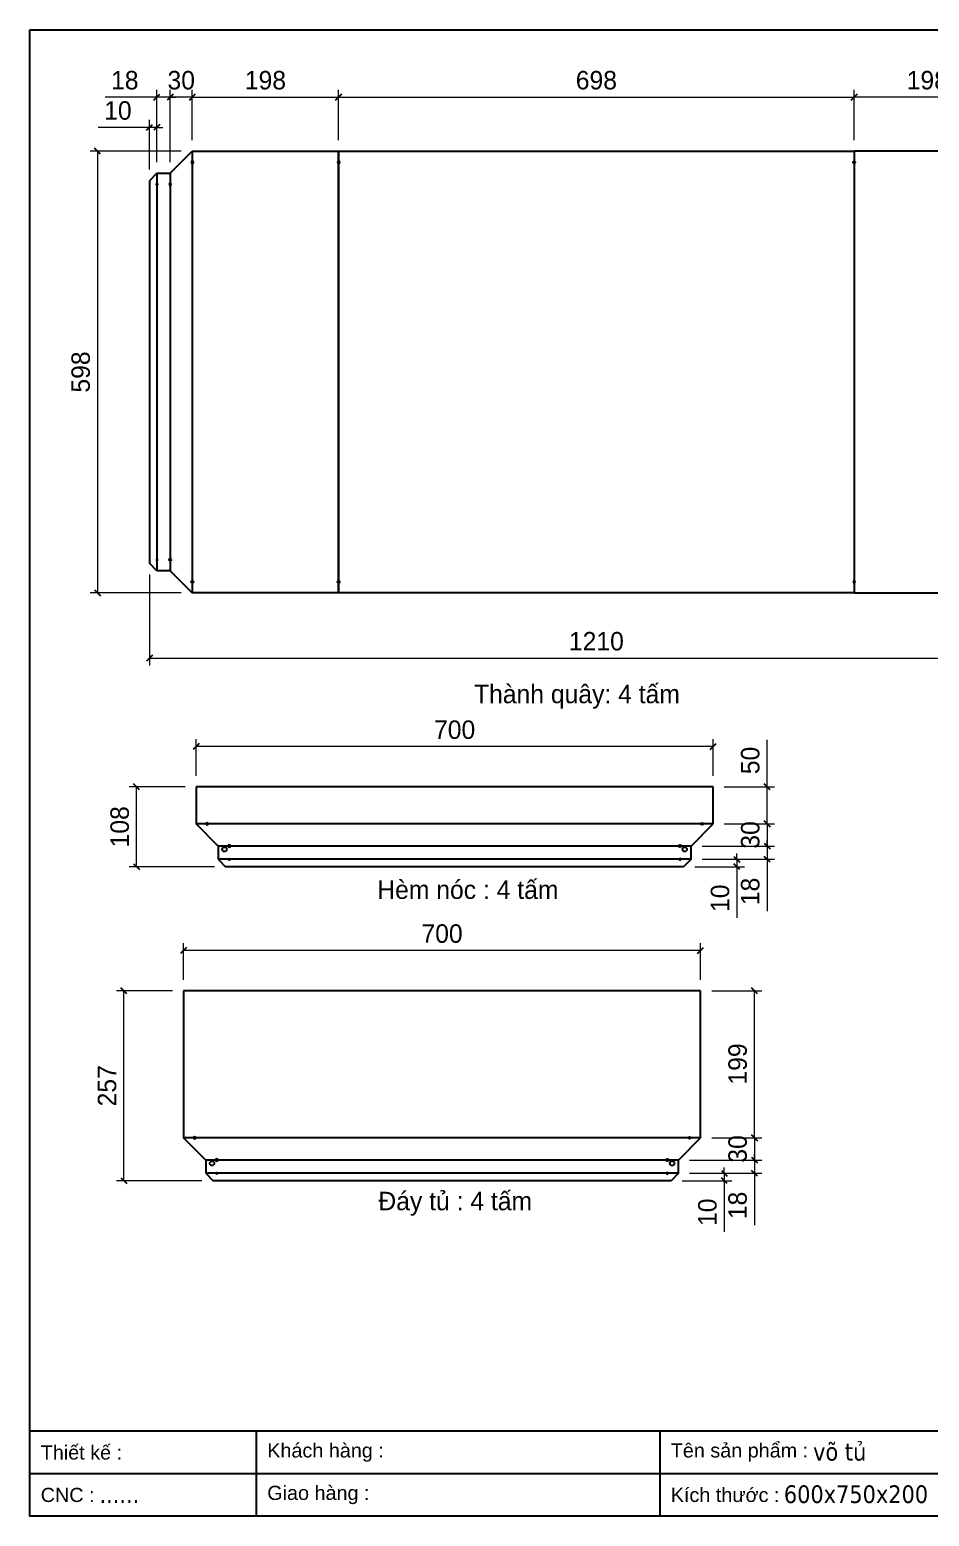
# Model space of a CAD drawing. Header units: millimetres. Extents: x 0 to 2846, y 0 to 2012.
# Drawn here: x 0 to 1218, y 0 to 2012 of the extents above; entities that cross this region are included whole.
import ezdxf
from ezdxf.enums import TextEntityAlignment as Align

# ---------------------------------------------------------------- set-up
doc = ezdxf.new("R2010")
doc.units = ezdxf.units.MM
doc.layers.add('CNC', color=7, linetype='Continuous')
doc.layers.add('DIM', color=253, linetype='Continuous')
doc.styles.add('Arial', font='arial.ttf')
doc.styles.add('Tahoma (Input Text)', font='tahoma.ttf')
doc.dimstyles.new('Dim-25', dxfattribs={"dimtxt": 25, "dimasz": 8, "dimexe": 10, "dimexo": 15, "dimgap": 10, "dimtad": 1, "dimdec": 0, "dimtxsty": 'Standard', "dimblk": 'OBLIQUE', "dimcen": 10, "dimclrd": 5, "dimclre": 5, "dimclrt": 3, "dimazin": 3, "dimtfac": 1, "dimtdec": 0, "dimtmove": 0, "dimatfit": 3, "dimldrblk": 'OBLIQUE', "dimlwd": 9, "dimlwe": 9})

# ---------------------------------------------------------------- blocks, each defined once
blk = doc.blocks.new('khungtenAsean2')
at = {"color": 7}
for p, q in [((2970, -1980), (0, -1980)), ((320, -1980), (320, -2100)), ((890, -1980), (890, -2100)), ((2020, -2040), (0, -2040))]:
    blk.add_line(p, q, dxfattribs=at)
blk.add_lwpolyline([(0, 0), (2970, 0), (2970, -2100), (0, -2100)], close=True, dxfattribs=at)
at = {"color": 2, "char_height": 20, "width": 917.634, "attachment_point": 4, "style": 'Arial'}
for s, insert in [('  Tên sản phẩm :', (890, -2010)), ('  Thiết kế :', (0, -2010)), ('  Khách hàng :', (320, -2010)), ('  Giao hàng :', (320, -2070)), ('  CNC :', (0, -2070)), ('  Kích thước :', (890, -2070))]:
    blk.add_mtext(s, dxfattribs=dict(at, insert=insert))
at = {"color": 1, "style": 'Tahoma (Input Text)', "flags": 8}
for tag, p in [('#03', (506.6, -2019.3)), ('#01', (137.1, -2021.3)), ('#05', (1106.6, -2021.3)), ('#07', (1834.7, -2021.3)), ('#09', (2146.7, -2021.3)), ('#02', (98.5, -2081.3)), ('#04', (486.1, -2081.3)), ('#06', (1065.3, -2081.3)), ('#08', (1817.4, -2081.3)), ('#10', (2146.7, -2081.3))]:
    blk.add_attdef(tag, p, '', height=25, dxfattribs=at)
blk.add_attdef('#11', text='', height=25, dxfattribs=at).set_placement((2915, -2067.3), align=Align.CENTER)
blk = doc.blocks.new('*D1')
at = {"color": 0, "linetype": 'ByBlock', "lineweight": -2}
for p, q in [((1120.1, 1925.2), (1112.1, 1917.2)), ((1310.1, 1917.2), (1318.1, 1925.2))]:
    blk.add_line(p, q, dxfattribs=at)
at = {"layer": 'Defpoints', "color": 0, "transparency": 16777216}
for p in [(1116.1, 1921.2), (1116.1, 1848.1), (1314.1, 1848.1)]:
    blk.add_point(p, dxfattribs=at)
at = {"layer": 'DIM', "color": 5, "lineweight": 9, "transparency": 16777216}
for p, q in [((1116.1, 1863.1), (1116.1, 1931.2)), ((1314.1, 1921.2), (1116.1, 1921.2)), ((1314.1, 1863.1), (1314.1, 1931.2))]:
    blk.add_line(p, q, dxfattribs=at)
at = {"layer": 'DIM', "color": 3, "transparency": 16777216, "insert": (1215.1, 1944), "char_height": 25, "attachment_point": 5}
blk.add_mtext('198', dxfattribs=at)
blk = doc.blocks.new('_Oblique')
at = {"color": 0, "linetype": 'ByBlock', "lineweight": -2}
blk.add_line((-0.5, -0.5), (0.5, 0.5), dxfattribs=at)
blk = doc.blocks.new('f3daunguoc')
at = {"layer": 'CNC', "color": 2, "lineweight": -3}
blk.add_circle((0, 0), 1.5, dxfattribs=at)
blk = doc.blocks.new('*D5')
at = {"color": 0, "linetype": 'ByBlock', "lineweight": -2}
for p, q in [((224.1, 1925.2), (216.1, 1917.2)), ((414.1, 1917.2), (422.1, 1925.2))]:
    blk.add_line(p, q, dxfattribs=at)
at = {"layer": 'Defpoints', "color": 0, "transparency": 16777216}
for p in [(418.1, 1921.2), (220.1, 1848.1), (418.1, 1848.1)]:
    blk.add_point(p, dxfattribs=at)
at = {"layer": 'DIM', "color": 5, "lineweight": 9, "transparency": 16777216}
for p, q in [((220.1, 1863.1), (220.1, 1931.2)), ((220.1, 1921.2), (418.1, 1921.2)), ((418.1, 1863.1), (418.1, 1931.2))]:
    blk.add_line(p, q, dxfattribs=at)
at = {"layer": 'DIM', "color": 3, "transparency": 16777216, "insert": (319.1, 1944), "char_height": 25, "attachment_point": 5}
blk.add_mtext('198', dxfattribs=at)
blk = doc.blocks.new('*D6')
at = {"color": 0, "linetype": 'ByBlock', "lineweight": -2}
for p, q in [((194.1, 1925.2), (186.1, 1917.2)), ((216.1, 1917.2), (224.1, 1925.2))]:
    blk.add_line(p, q, dxfattribs=at)
at = {"layer": 'Defpoints', "color": 0, "transparency": 16777216}
for p in [(190.1, 1921.2), (220.1, 1848.1), (190.1, 1818.1)]:
    blk.add_point(p, dxfattribs=at)
at = {"layer": 'DIM', "color": 5, "lineweight": 9, "transparency": 16777216}
for p, q in [((190.1, 1833.1), (190.1, 1931.2)), ((220.1, 1921.2), (190.1, 1921.2)), ((220.1, 1863.1), (220.1, 1931.2))]:
    blk.add_line(p, q, dxfattribs=at)
at = {"layer": 'DIM', "color": 3, "transparency": 16777216, "insert": (205.1, 1944), "char_height": 25, "attachment_point": 5}
blk.add_mtext('30', dxfattribs=at)
blk = doc.blocks.new('*D7')
at = {"color": 0, "linetype": 'ByBlock', "lineweight": -2}
for p, q in [((168.1, 1917.2), (176.1, 1925.2)), ((194.1, 1925.2), (186.1, 1917.2))]:
    blk.add_line(p, q, dxfattribs=at)
at = {"layer": 'Defpoints', "color": 0, "transparency": 16777216}
for p in [(172.1, 1921.2), (172.1, 1818.1), (190.1, 1818.1)]:
    blk.add_point(p, dxfattribs=at)
at = {"layer": 'DIM', "color": 5, "lineweight": 9, "transparency": 16777216}
for p, q in [((172.1, 1921.2), (101.9, 1921.2)), ((172.1, 1833.1), (172.1, 1931.2)), ((190.1, 1921.2), (172.1, 1921.2)), ((190.1, 1833.1), (190.1, 1931.2)), ((190.1, 1921.2), (198.1, 1921.2))]:
    blk.add_line(p, q, dxfattribs=at)
at = {"layer": 'DIM', "color": 3, "transparency": 16777216, "insert": (128.7, 1944), "char_height": 25, "attachment_point": 5}
blk.add_mtext('18', dxfattribs=at)
blk = doc.blocks.new('*D8')
at = {"color": 0, "linetype": 'ByBlock', "lineweight": -2}
for p, q in [((158.1, 1876.3), (166.1, 1884.3)), ((176.1, 1884.3), (168.1, 1876.3))]:
    blk.add_line(p, q, dxfattribs=at)
at = {"layer": 'Defpoints', "color": 0, "transparency": 16777216}
for p in [(162.1, 1880.3), (172.1, 1818.1), (162.1, 1808.1)]:
    blk.add_point(p, dxfattribs=at)
at = {"layer": 'DIM', "color": 5, "lineweight": 9, "transparency": 16777216}
for p, q in [((162.1, 1880.3), (92.8, 1880.3)), ((162.1, 1823.1), (162.1, 1890.3)), ((172.1, 1880.3), (162.1, 1880.3)), ((172.1, 1833.1), (172.1, 1890.3)), ((172.1, 1880.3), (180.1, 1880.3))]:
    blk.add_line(p, q, dxfattribs=at)
at = {"layer": 'DIM', "color": 3, "transparency": 16777216, "insert": (119.4, 1903), "char_height": 25, "attachment_point": 5}
blk.add_mtext('10', dxfattribs=at)
blk = doc.blocks.new('f2dauxuoi')
at = {"layer": 'CNC', "color": 2, "lineweight": -3}
blk.add_circle((0, 0), 1, dxfattribs=at)
blk = doc.blocks.new('*D9')
at = {"color": 0, "linetype": 'ByBlock', "lineweight": -2}
for p, q in [((422.1, 1925.2), (414.1, 1917.2)), ((1112.1, 1917.2), (1120.1, 1925.2))]:
    blk.add_line(p, q, dxfattribs=at)
at = {"layer": 'Defpoints', "color": 0, "ltscale": 3, "transparency": 16777216}
for p in [(1116.1, 1921.2), (418.1, 1848.1), (1116.1, 1848.1)]:
    blk.add_point(p, dxfattribs=at)
at = {"layer": 'DIM', "color": 5, "lineweight": 9, "ltscale": 3, "transparency": 16777216}
for p, q in [((418.1, 1863.1), (418.1, 1931.2)), ((418.1, 1921.2), (1116.1, 1921.2)), ((1116.1, 1863.1), (1116.1, 1931.2))]:
    blk.add_line(p, q, dxfattribs=at)
at = {"layer": 'DIM', "color": 3, "ltscale": 3, "transparency": 16777216, "insert": (767.1, 1944), "char_height": 25, "attachment_point": 5}
blk.add_mtext('698', dxfattribs=at)
blk = doc.blocks.new('*D10')
at = {"color": 0, "linetype": 'ByBlock', "lineweight": -2}
for p, q in [((95.8, 1844.1), (87.8, 1852.1)), ((87.8, 1254.1), (95.8, 1246.1))]:
    blk.add_line(p, q, dxfattribs=at)
at = {"layer": 'Defpoints', "color": 0, "ltscale": 3, "transparency": 16777216}
for p in [(220.1, 1848.1), (91.8, 1250.1), (220.1, 1250.1)]:
    blk.add_point(p, dxfattribs=at)
at = {"layer": 'DIM', "color": 5, "lineweight": 9, "ltscale": 3, "transparency": 16777216}
for p, q in [((205.1, 1848.1), (81.8, 1848.1)), ((91.8, 1848.1), (91.8, 1250.1)), ((205.1, 1250.1), (81.8, 1250.1))]:
    blk.add_line(p, q, dxfattribs=at)
at = {"layer": 'DIM', "color": 3, "ltscale": 3, "transparency": 16777216, "insert": (69.1, 1549.1), "char_height": 25, "attachment_point": 5, "rotation": 90}
blk.add_mtext('598', dxfattribs=at)
blk = doc.blocks.new('*D11')
at = {"color": 0, "linetype": 'ByBlock', "lineweight": -2}
for p, q in [((166.1, 1165.7), (158.1, 1157.7)), ((1368.1, 1157.7), (1376.1, 1165.7))]:
    blk.add_line(p, q, dxfattribs=at)
at = {"layer": 'Defpoints', "color": 0, "ltscale": 3, "transparency": 16777216}
for p in [(162.1, 1290.1), (1372.1, 1290.1), (1372.1, 1161.7)]:
    blk.add_point(p, dxfattribs=at)
at = {"layer": 'DIM', "color": 5, "lineweight": 9, "ltscale": 3, "transparency": 16777216}
for p, q in [((162.1, 1275.1), (162.1, 1151.7)), ((1372.1, 1275.1), (1372.1, 1151.7)), ((162.1, 1161.7), (1372.1, 1161.7))]:
    blk.add_line(p, q, dxfattribs=at)
at = {"layer": 'DIM', "color": 3, "ltscale": 3, "transparency": 16777216, "insert": (767.1, 1184.5), "char_height": 25, "attachment_point": 5}
blk.add_mtext('1210', dxfattribs=at)
blk = doc.blocks.new('*D12')
at = {"color": 0, "linetype": 'ByBlock', "lineweight": -2}
for p, q in [((212.2, 769.9), (204.2, 761.9)), ((904.2, 761.9), (912.2, 769.9))]:
    blk.add_line(p, q, dxfattribs=at)
at = {"layer": 'Defpoints', "color": 0, "transparency": 16777216}
for p in [(208.2, 765.9), (208.2, 711.3), (908.2, 711.3)]:
    blk.add_point(p, dxfattribs=at)
at = {"layer": 'DIM', "color": 5, "lineweight": 9, "transparency": 16777216}
for p, q in [((208.2, 726.3), (208.2, 775.9)), ((908.2, 765.9), (208.2, 765.9)), ((908.2, 726.3), (908.2, 775.9))]:
    blk.add_line(p, q, dxfattribs=at)
at = {"layer": 'DIM', "color": 3, "transparency": 16777216, "insert": (558.2, 788.7), "char_height": 25, "attachment_point": 5}
blk.add_mtext('700', dxfattribs=at)
blk = doc.blocks.new('*D13')
at = {"color": 0, "linetype": 'ByBlock', "lineweight": -2}
for p, q in [((985.2, 707.3), (977.2, 715.3)), ((977.2, 516.3), (985.2, 508.3))]:
    blk.add_line(p, q, dxfattribs=at)
at = {"layer": 'Defpoints', "color": 0, "transparency": 16777216}
for p in [(908.2, 711.3), (981.2, 711.3), (908.2, 512.3)]:
    blk.add_point(p, dxfattribs=at)
at = {"layer": 'DIM', "color": 5, "lineweight": 9, "transparency": 16777216}
for p, q in [((923.2, 711.3), (991.2, 711.3)), ((981.2, 512.3), (981.2, 711.3)), ((923.2, 512.3), (991.2, 512.3))]:
    blk.add_line(p, q, dxfattribs=at)
at = {"layer": 'DIM', "color": 3, "transparency": 16777216, "insert": (958.4, 612.3), "char_height": 25, "attachment_point": 5, "rotation": 90}
blk.add_mtext('199', dxfattribs=at)
blk = doc.blocks.new('*D14')
at = {"color": 0, "linetype": 'ByBlock', "lineweight": -2}
for p, q in [((131.5, 707.3), (123.5, 715.3)), ((123.5, 458.3), (131.5, 450.3))]:
    blk.add_line(p, q, dxfattribs=at)
at = {"layer": 'Defpoints', "color": 0, "transparency": 16777216}
for p in [(127.5, 711.3), (208.2, 711.3), (248.2, 454.3)]:
    blk.add_point(p, dxfattribs=at)
at = {"layer": 'DIM', "color": 5, "lineweight": 9, "transparency": 16777216}
for p, q in [((193.2, 711.3), (117.5, 711.3)), ((127.5, 454.3), (127.5, 711.3)), ((233.2, 454.3), (117.5, 454.3))]:
    blk.add_line(p, q, dxfattribs=at)
at = {"layer": 'DIM', "color": 3, "transparency": 16777216, "insert": (104.8, 582.8), "char_height": 25, "attachment_point": 5, "rotation": 90}
blk.add_mtext('257', dxfattribs=at)
blk = doc.blocks.new('*D15')
at = {"color": 0, "linetype": 'ByBlock', "lineweight": -2}
for p, q in [((985.2, 508.3), (977.2, 516.3)), ((977.2, 486.3), (985.2, 478.3))]:
    blk.add_line(p, q, dxfattribs=at)
at = {"layer": 'Defpoints', "color": 0, "transparency": 16777216}
for p in [(908.2, 512.3), (878.2, 482.3), (981.2, 482.3)]:
    blk.add_point(p, dxfattribs=at)
at = {"layer": 'DIM', "color": 5, "lineweight": 9, "transparency": 16777216}
for p, q in [((923.2, 512.3), (991.2, 512.3)), ((981.2, 512.3), (981.2, 482.3)), ((893.2, 482.3), (991.2, 482.3))]:
    blk.add_line(p, q, dxfattribs=at)
at = {"layer": 'DIM', "color": 3, "transparency": 16777216, "insert": (958.4, 497.3), "char_height": 25, "attachment_point": 5, "rotation": 90}
blk.add_mtext('30', dxfattribs=at)
blk = doc.blocks.new('*D16')
at = {"color": 0, "linetype": 'ByBlock', "lineweight": -2}
for p, q in [((977.2, 486.3), (985.2, 478.3)), ((985.2, 460.3), (977.2, 468.3))]:
    blk.add_line(p, q, dxfattribs=at)
at = {"layer": 'Defpoints', "color": 0, "transparency": 16777216}
for p in [(878.2, 482.3), (878.2, 464.3), (981.2, 464.3)]:
    blk.add_point(p, dxfattribs=at)
at = {"layer": 'DIM', "color": 5, "lineweight": 9, "transparency": 16777216}
for p, q in [((981.2, 482.3), (981.2, 490.3)), ((893.2, 482.3), (991.2, 482.3)), ((893.2, 464.3), (991.2, 464.3)), ((981.2, 482.3), (981.2, 464.3)), ((981.2, 464.3), (981.2, 394.1))]:
    blk.add_line(p, q, dxfattribs=at)
at = {"layer": 'DIM', "color": 3, "transparency": 16777216, "insert": (958.4, 420.8), "char_height": 25, "attachment_point": 5, "rotation": 90}
blk.add_mtext('18', dxfattribs=at)
blk = doc.blocks.new('*D17')
at = {"color": 0, "linetype": 'ByBlock', "lineweight": -2}
for p, q in [((936.3, 468.3), (944.3, 460.3)), ((944.3, 450.3), (936.3, 458.3))]:
    blk.add_line(p, q, dxfattribs=at)
at = {"layer": 'Defpoints', "color": 0, "transparency": 16777216}
for p in [(878.2, 464.3), (868.2, 454.3), (940.3, 454.3)]:
    blk.add_point(p, dxfattribs=at)
at = {"layer": 'DIM', "color": 5, "lineweight": 9, "transparency": 16777216}
for p, q in [((893.2, 464.3), (950.3, 464.3)), ((940.3, 464.3), (940.3, 472.3)), ((940.3, 464.3), (940.3, 454.3)), ((883.2, 454.3), (950.3, 454.3)), ((940.3, 454.3), (940.3, 384.9))]:
    blk.add_line(p, q, dxfattribs=at)
at = {"layer": 'DIM', "color": 3, "transparency": 16777216, "insert": (917.5, 411.6), "char_height": 25, "attachment_point": 5, "rotation": 90}
blk.add_mtext('10', dxfattribs=at)
blk = doc.blocks.new('*D18')
at = {"color": 0, "linetype": 'ByBlock', "lineweight": -2}
for p, q in [((229.2, 1046), (221.2, 1038)), ((921.2, 1038), (929.2, 1046))]:
    blk.add_line(p, q, dxfattribs=at)
at = {"layer": 'Defpoints', "color": 0, "transparency": 16777216}
for p in [(225.2, 1042), (225.2, 987.4), (925.2, 987.4)]:
    blk.add_point(p, dxfattribs=at)
at = {"layer": 'DIM', "color": 5, "lineweight": 9, "transparency": 16777216}
for p, q in [((225.2, 1002.4), (225.2, 1052)), ((925.2, 1002.4), (925.2, 1052)), ((925.2, 1042), (225.2, 1042))]:
    blk.add_line(p, q, dxfattribs=at)
at = {"layer": 'DIM', "color": 3, "transparency": 16777216, "insert": (575.2, 1064.7), "char_height": 25, "attachment_point": 5}
blk.add_mtext('700', dxfattribs=at)
blk = doc.blocks.new('*D19')
at = {"color": 0, "linetype": 'ByBlock', "lineweight": -2}
for p, q in [((1002.3, 983.4), (994.3, 991.4)), ((994.3, 941.4), (1002.3, 933.4))]:
    blk.add_line(p, q, dxfattribs=at)
at = {"layer": 'Defpoints', "color": 0, "transparency": 16777216}
for p in [(925.2, 987.4), (998.3, 987.4), (925.2, 937.4)]:
    blk.add_point(p, dxfattribs=at)
at = {"layer": 'DIM', "color": 5, "lineweight": 9, "transparency": 16777216}
for p, q in [((998.3, 987.4), (998.3, 1051.1)), ((940.2, 987.4), (1008.3, 987.4)), ((998.3, 937.4), (998.3, 987.4)), ((940.2, 937.4), (1008.3, 937.4))]:
    blk.add_line(p, q, dxfattribs=at)
at = {"layer": 'DIM', "color": 3, "transparency": 16777216, "insert": (975.5, 1023.2), "char_height": 25, "attachment_point": 5, "rotation": 90}
blk.add_mtext('50', dxfattribs=at)
blk = doc.blocks.new('*D20')
at = {"color": 0, "linetype": 'ByBlock', "lineweight": -2}
for p, q in [((148.6, 983.4), (140.6, 991.4)), ((140.6, 883.4), (148.6, 875.4))]:
    blk.add_line(p, q, dxfattribs=at)
at = {"layer": 'Defpoints', "color": 0, "transparency": 16777216}
for p in [(144.6, 987.4), (225.2, 987.4), (265.2, 879.4)]:
    blk.add_point(p, dxfattribs=at)
at = {"layer": 'DIM', "color": 5, "lineweight": 9, "transparency": 16777216}
for p, q in [((210.2, 987.4), (134.6, 987.4)), ((144.6, 879.4), (144.6, 987.4)), ((250.2, 879.4), (134.6, 879.4))]:
    blk.add_line(p, q, dxfattribs=at)
at = {"layer": 'DIM', "color": 3, "transparency": 16777216, "insert": (121.9, 933.4), "char_height": 25, "attachment_point": 5, "rotation": 90}
blk.add_mtext('108', dxfattribs=at)
blk = doc.blocks.new('*D21')
at = {"color": 0, "linetype": 'ByBlock', "lineweight": -2}
for p, q in [((1002.3, 933.4), (994.3, 941.4)), ((994.3, 911.4), (1002.3, 903.4))]:
    blk.add_line(p, q, dxfattribs=at)
at = {"layer": 'Defpoints', "color": 0, "transparency": 16777216}
for p in [(925.2, 937.4), (895.2, 907.4), (998.3, 907.4)]:
    blk.add_point(p, dxfattribs=at)
at = {"layer": 'DIM', "color": 5, "lineweight": 9, "transparency": 16777216}
for p, q in [((940.2, 937.4), (1008.3, 937.4)), ((998.3, 937.4), (998.3, 907.4)), ((910.2, 907.4), (1008.3, 907.4))]:
    blk.add_line(p, q, dxfattribs=at)
at = {"layer": 'DIM', "color": 3, "transparency": 16777216, "insert": (975.5, 922.4), "char_height": 25, "attachment_point": 5, "rotation": 90}
blk.add_mtext('30', dxfattribs=at)
blk = doc.blocks.new('*D22')
at = {"color": 0, "linetype": 'ByBlock', "lineweight": -2}
for p, q in [((994.3, 911.4), (1002.3, 903.4)), ((1002.3, 885.4), (994.3, 893.4))]:
    blk.add_line(p, q, dxfattribs=at)
at = {"layer": 'Defpoints', "color": 0, "transparency": 16777216}
for p in [(895.2, 907.4), (895.2, 889.4), (998.3, 889.4)]:
    blk.add_point(p, dxfattribs=at)
at = {"layer": 'DIM', "color": 5, "lineweight": 9, "transparency": 16777216}
for p, q in [((910.2, 907.4), (1008.3, 907.4)), ((998.3, 907.4), (998.3, 915.4)), ((998.3, 907.4), (998.3, 889.4)), ((910.2, 889.4), (1008.3, 889.4)), ((998.3, 889.4), (998.3, 819.2))]:
    blk.add_line(p, q, dxfattribs=at)
at = {"layer": 'DIM', "color": 3, "transparency": 16777216, "insert": (975.5, 845.9), "char_height": 25, "attachment_point": 5, "rotation": 90}
blk.add_mtext('18', dxfattribs=at)
blk = doc.blocks.new('*D23')
at = {"color": 0, "linetype": 'ByBlock', "lineweight": -2}
for p, q in [((953.4, 893.4), (961.4, 885.4)), ((961.4, 875.4), (953.4, 883.4))]:
    blk.add_line(p, q, dxfattribs=at)
at = {"layer": 'Defpoints', "color": 0, "transparency": 16777216}
for p in [(895.2, 889.4), (885.2, 879.4), (957.4, 879.4)]:
    blk.add_point(p, dxfattribs=at)
at = {"layer": 'DIM', "color": 5, "lineweight": 9, "transparency": 16777216}
for p, q in [((910.2, 889.4), (967.4, 889.4)), ((957.4, 889.4), (957.4, 897.4)), ((957.4, 889.4), (957.4, 879.4)), ((900.2, 879.4), (967.4, 879.4)), ((957.4, 879.4), (957.4, 810))]:
    blk.add_line(p, q, dxfattribs=at)
at = {"layer": 'DIM', "color": 3, "transparency": 16777216, "insert": (934.6, 836.7), "char_height": 25, "attachment_point": 5, "rotation": 90}
blk.add_mtext('10', dxfattribs=at)

msp = doc.modelspace()

# ---------------------------------------------------------------- linework, layer by layer
at = {"color": 7}
for p, q in [((190.1, 1818.1), (220.1, 1848.1)), ((220.1, 1848.1), (220.1, 1250.1)), ((418.1, 1848.1), (418.1, 1250.1)), ((1116.1, 1848.1), (1116.1, 1250.1)), ((172.1, 1818.1), (162.1, 1808.1)), ((172.1, 1818.1), (172.1, 1280.1)), ((190.1, 1818.1), (190.1, 1280.1)), ((162.1, 1808.1), (162.1, 1290.1)), ((172.1, 1280.1), (162.1, 1290.1)), ((190.1, 1280.1), (220.1, 1250.1)), ((925.2, 987.4), (225.2, 987.4)), ((225.2, 987.4), (225.2, 987.4)), ((925.2, 987.4), (925.2, 987.4)), ((925.2, 937.4), (225.2, 937.4)), ((255.2, 907.4), (225.2, 937.4)), ((895.2, 907.4), (925.2, 937.4)), ((895.2, 907.4), (255.2, 907.4)), ((895.2, 889.4), (255.2, 889.4)), ((255.2, 889.4), (265.2, 879.4)), ((895.2, 889.4), (885.2, 879.4)), ((885.2, 879.4), (265.2, 879.4)), ((908.2, 711.3), (208.2, 711.3)), ((208.2, 711.3), (208.2, 711.3)), ((908.2, 711.3), (908.2, 711.3)), ((908.2, 512.3), (208.2, 512.3)), ((238.2, 482.3), (208.2, 512.3)), ((878.2, 482.3), (908.2, 512.3)), ((878.2, 482.3), (238.2, 482.3)), ((878.2, 464.3), (238.2, 464.3)), ((238.2, 464.3), (248.2, 454.3)), ((878.2, 464.3), (868.2, 454.3)), ((868.2, 454.3), (248.2, 454.3))]:
    msp.add_line(p, q, dxfattribs=at)
for points in [[(220.1, 1848.1), (418.1, 1848.1)], [(1314.1, 1848.1), (1116.1, 1848.1)], [(172.1, 1818.1), (190.1, 1818.1)], [(190.1, 1280.1), (172.1, 1280.1)], [(418.1, 1250.1), (220.1, 1250.1)], [(1116.1, 1250.1), (1314.1, 1250.1)], [(225.2, 987.4), (225.2, 937.4)], [(925.2, 937.4), (925.2, 987.4)], [(255.2, 907.4), (255.2, 889.4)], [(895.2, 889.4), (895.2, 907.4)], [(208.2, 711.3), (208.2, 512.3)], [(908.2, 512.3), (908.2, 711.3)], [(238.2, 482.3), (238.2, 464.3)], [(878.2, 464.3), (878.2, 482.3)]]:
    msp.add_lwpolyline(points, dxfattribs=at)
msp.add_lwpolyline([(418.1, 1848.1), (1116.1, 1848.1), (1116.1, 1250.1), (418.1, 1250.1)], close=True, dxfattribs=at)
at = {"color": 2}
for centre in [(263.7, 902.9), (886.7, 902.9), (246.7, 477.8), (869.7, 477.8)]:
    msp.add_circle(centre, 3, dxfattribs=at)

# ---------------------------------------------------------------- block references
at = {"color": 7}
ref = msp.add_blockref('khungtenAsean2', (0, 2012.5), dxfattribs=dict(at, xscale=0.9583200000093938, yscale=0.9583200000093938, zscale=0.9583200000093938))
ref.add_attrib('#06', '600x750x200', (1020.9, 17.9), dxfattribs={"color": 1, "height": 23.958, "style": 'Tahoma (Input Text)'})
ref.add_attrib('#05', 'võ tủ', (1060.5, 75.4), dxfattribs={"color": 1, "height": 23.96, "style": 'Tahoma (Input Text)'})
ref.add_attrib('#02', '......', (94.4, 17.9), dxfattribs={"color": 1, "height": 23.96, "style": 'Tahoma (Input Text)'})
at = {"lineweight": -3, "xscale": -1}
for name, p, rotation in [('f3daunguoc', (220.1, 1833.1), 180), ('f3daunguoc', (418.1, 1833.1), 180), ('f3daunguoc', (190.1, 1803.1), 180), ('f2dauxuoi', (172.1, 1295.1), 180), ('f3daunguoc', (240.2, 937.4), 270), ('f3daunguoc', (270.2, 907.4), 270), ('f2dauxuoi', (880.2, 889.4), 270), ('f3daunguoc', (223.2, 512.3), 270), ('f3daunguoc', (253.2, 482.3), 270), ('f2dauxuoi', (863.2, 464.3), 270)]:
    msp.add_blockref(name, p, dxfattribs=dict(at, rotation=rotation))
at = {"lineweight": -3}
for name, p, rotation in [('f3daunguoc', (1116.1, 1833.1), 180), ('f3daunguoc', (910.2, 937.4), 90), ('f3daunguoc', (880.2, 907.4), 90), ('f2dauxuoi', (270.2, 889.4), 90), ('f3daunguoc', (893.2, 512.3), 90), ('f3daunguoc', (863.2, 482.3), 90), ('f2dauxuoi', (253.2, 464.3), 90)]:
    msp.add_blockref(name, p, dxfattribs=dict(at, rotation=rotation))
for name, p in [('f2dauxuoi', (172.1, 1803.1)), ('f3daunguoc', (190.1, 1295.1)), ('f3daunguoc', (220.1, 1265.1)), ('f3daunguoc', (418.1, 1265.1))]:
    msp.add_blockref(name, p, dxfattribs=at)
at = {"lineweight": -3, "xscale": -1}
msp.add_blockref('f3daunguoc', (1116.1, 1265.1), dxfattribs=at)

# ---------------------------------------------------------------- texts
at = {"color": 2, "char_height": 25, "width": 775, "attachment_point": 5}
for s, insert in [('Thành quây: 4 tấm', (740.8, 1109.4)), ('Hèm nóc : 4 tấm', (593.1, 848.1)), ('Đáy tủ : 4 tấm', (576, 423))]:
    msp.add_mtext(s, dxfattribs=dict(at, insert=insert))

# ---------------------------------------------------------------- dimensions: what is measured, and where the dimension line sits
at = {"layer": 'DIM', "color": 7}
for base, p1, p2, angle, picture, middle in [((172.1, 1921.2), (190.1, 1818.1), (172.1, 1818.1), 0, '*D7', (128.7, 1921.2)), ((190.1, 1921.2), (220.1, 1848.1), (190.1, 1818.1), 0, '*D6', (205.1, 1921.2)), ((418.1, 1921.2), (220.1, 1848.1), (418.1, 1848.1), 0, '*D5', (319.1, 1921.2)), ((1116.1, 1921.2), (1314.1, 1848.1), (1116.1, 1848.1), 180, '*D1', (1215.1, 1921.2)), ((162.1, 1880.3), (172.1, 1818.1), (162.1, 1808.1), 0, '*D8', (119.4, 1880.3)), ((998.3, 987.4), (925.2, 937.4), (925.2, 987.4), 90, '*D19', (998.3, 1023.2)), ((998.3, 907.4), (925.2, 937.4), (895.2, 907.4), 90, '*D21', (998.3, 922.4)), ((998.3, 889.4), (895.2, 907.4), (895.2, 889.4), 90, '*D22', (998.3, 845.9)), ((957.4, 879.4), (895.2, 889.4), (885.2, 879.4), 90, '*D23', (957.4, 836.7)), ((981.2, 711.3), (908.2, 512.3), (908.2, 711.3), 90, '*D13', (981.2, 612.3)), ((981.2, 482.3), (908.2, 512.3), (878.2, 482.3), 90, '*D15', (981.2, 497.3)), ((981.2, 464.3), (878.2, 482.3), (878.2, 464.3), 90, '*D16', (981.2, 420.8)), ((940.3, 454.3), (878.2, 464.3), (868.2, 454.3), 90, '*D17', (940.3, 411.6))]:
    dim = msp.add_linear_dim(base=base, p1=p1, p2=p2, angle=angle, dimstyle='Dim-25', dxfattribs=at)
    dim.commit()
    dim.dimension.update_dxf_attribs({"geometry": picture, "text_midpoint": middle, "dimtype": 160})
at = {"layer": 'DIM', "ltscale": 3}
dim = msp.add_linear_dim(base=(1116.1, 1921.2), p1=(418.1, 1848.1), p2=(1116.1, 1848.1), dimstyle='Dim-25', dxfattribs=at)
dim.commit()
dim.dimension.update_dxf_attribs({"geometry": '*D9', "text_midpoint": (767.1, 1944)})
dim = msp.add_linear_dim(base=(91.8, 1250.1), p1=(220.1, 1848.1), p2=(220.1, 1250.1), angle=90, dimstyle='Dim-25', dxfattribs=at)
dim.commit()
dim.dimension.update_dxf_attribs({"geometry": '*D10', "text_midpoint": (69.1, 1549.1)})
dim = msp.add_linear_dim(base=(1372.1, 1161.7), p1=(162.1, 1290.1), p2=(1372.1, 1290.1), dimstyle='Dim-25', dxfattribs=at)
dim.commit()
dim.dimension.update_dxf_attribs({"geometry": '*D11', "text_midpoint": (767.1, 1161.7), "dimtype": 160})
at = {"layer": 'DIM', "color": 7}
for base, p1, p2, picture, middle in [((225.2, 1042), (925.2, 987.4), (225.2, 987.4), '*D18', (575.2, 1064.7)), ((208.2, 765.9), (908.2, 711.3), (208.2, 711.3), '*D12', (558.2, 788.7))]:
    dim = msp.add_linear_dim(base=base, p1=p1, p2=p2, dimstyle='Dim-25', dxfattribs=at)
    dim.commit()
    dim.dimension.update_dxf_attribs({"geometry": picture, "text_midpoint": middle})
for base, p1, p2, picture, middle in [((144.6, 987.4), (265.2, 879.4), (225.2, 987.4), '*D20', (121.9, 933.4)), ((127.5, 711.3), (248.2, 454.3), (208.2, 711.3), '*D14', (104.8, 582.8))]:
    dim = msp.add_linear_dim(base=base, p1=p1, p2=p2, angle=90, dimstyle='Dim-25', dxfattribs=at)
    dim.commit()
    dim.dimension.update_dxf_attribs({"geometry": picture, "text_midpoint": middle})

doc.saveas('drawing.dxf')
